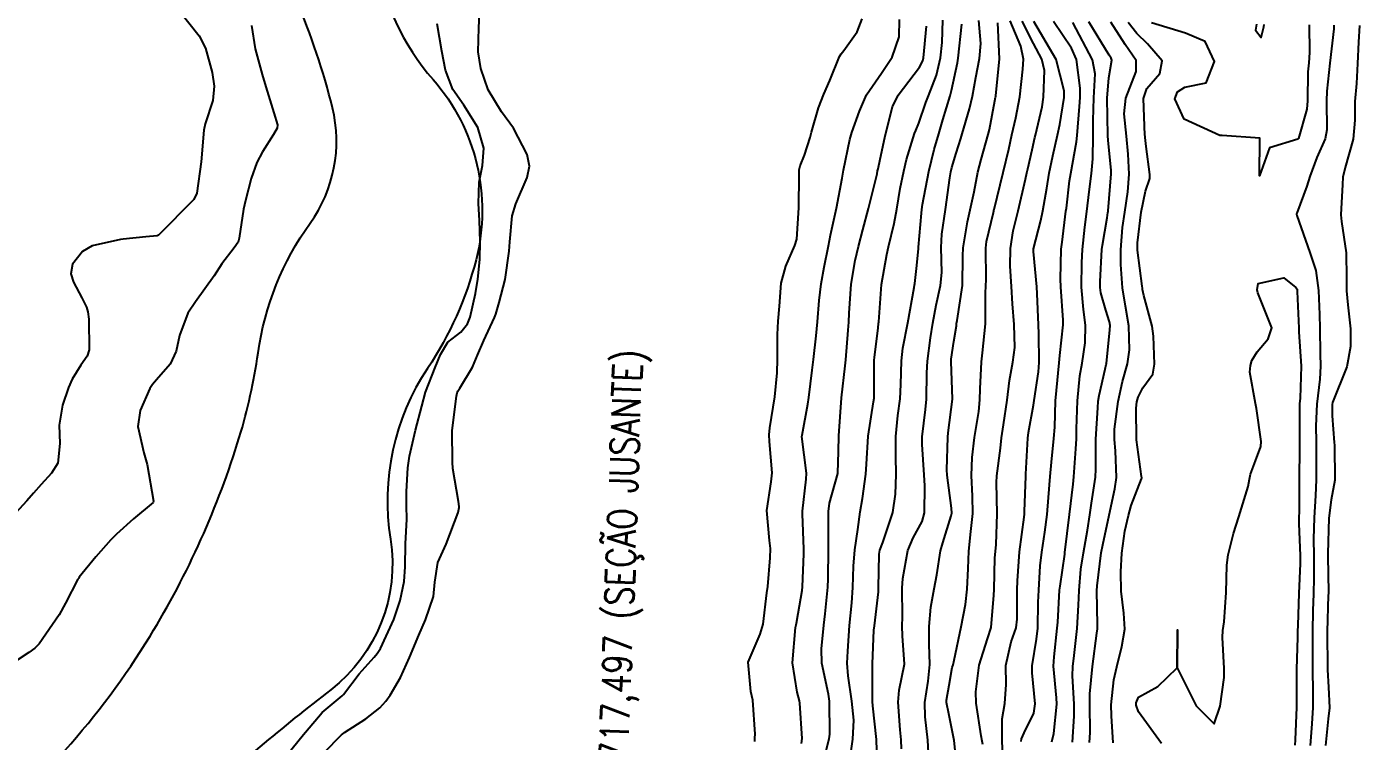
# Model space of a CAD drawing. Header units: metres. Extents: x 318500 to 325275, y 7408834 to 7428799.
# Drawn here: x 320142.1 to 320212.4, y 7412972.7 to 7413010.4 of the extents above; entities that cross this region are included whole.
import ezdxf

# ---------------------------------------------------------------- set-up
doc = ezdxf.new("R2010")
doc.units = ezdxf.units.M
doc.header["$MEASUREMENT"] = 0
for name, color, linetype in [('Curvas de Nivel 1m', 11, 'Continuous'), ('Curvas de Nivel 5m', 15, 'Continuous'), ('Hidrografia', 140, 'Continuous'), ('TEXTO', 45, 'Continuous')]:
    doc.layers.add(name, color=color, linetype=linetype)
doc.styles.add('ROMANS', font='romans', dxfattribs={"height": 0.2})

msp = doc.modelspace()

# ---------------------------------------------------------------- linework, layer by layer
at = {"layer": 'Curvas de Nivel 1m', "flags": 128}
for points, elevation in [([(320150.124, 7413011.256), (320151.2, 7413009.875), (320151.54, 7413009.235), (320151.901, 7413007.952), (320152.006, 7413007.227), (320151.92, 7413006.467), (320151.523, 7413005.234), (320151.46, 7413004.91), (320151.317, 7413003.237), (320151.093, 7413001.589), (320150.924, 7413001.242), (320149.061, 7412999.363), (320149, 7412999.332), (320148.393, 7412999.277), (320147.193, 7412999.154), (320147.058, 7412999.137), (320145.564, 7412998.801), (320145.048, 7412998.508), (320144.522, 7412997.843), (320144.447, 7412997.329), (320144.589, 7412996.89), (320145.017, 7412996.057), (320145.271, 7412995.575), (320145.345, 7412995.315), (320145.383, 7412994.936), (320145.409, 7412993.314), (320145.297, 7412992.993), (320144.968, 7412992.508), (320144.506, 7412991.778), (320144.309, 7412991.33), (320144.003, 7412990.396), (320143.825, 7412989.337), (320143.867, 7412988.384), (320143.753, 7412987.337), (320143.416, 7412986.819), (320142.883, 7412986.219), (320142.472, 7412985.758), (320142.117, 7412985.358), (320141.53, 7412984.696)], 717), ([(320153.975, 7413010.435), (320154.161, 7413009.2), (320154.53, 7413007.843), (320154.727, 7413007.194), (320155.149, 7413005.816), (320155.337, 7413005.187), (320155.318, 7413005.007), (320155.132, 7413004.68), (320154.555, 7413003.759), (320154.254, 7413003.199), (320153.952, 7413002.351), (320153.659, 7413001.204), (320153.549, 7413000.739), (320153.316, 7412999.207), (320153.26, 7412999.005), (320153.052, 7412998.699), (320152.408, 7412997.851), (320151.995, 7412997.226), (320151.016, 7412995.858), (320150.606, 7412995.246), (320150.177, 7412994.068), (320149.987, 7412993.255), (320149.674, 7412992.555), (320148.957, 7412991.738), (320148.739, 7412991.486), (320148.602, 7412991.273), (320148.095, 7412990.122), (320147.977, 7412989.28), (320148.294, 7412987.891), (320148.468, 7412987.274), (320148.804, 7412985.338), (320148.782, 7412985.271), (320147.747, 7412984.395), (320146.853, 7412983.586), (320146.558, 7412983.294), (320145.752, 7412982.39), (320144.88, 7412981.319), (320144.856, 7412981.282), (320144.818, 7412981.217), (320144.167, 7412979.962), (320143.828, 7412979.334), (320142.775, 7412977.814), (320142.541, 7412977.584), (320142.221, 7412977.355), (320141.348, 7412976.777)], 716), ([(320155.22, 7412971.182), (320156.709, 7412973.033), (320156.812, 7412973.158), (320157.687, 7412974.184), (320158.739, 7412975.066), (320158.776, 7412975.093), (320158.812, 7412975.129), (320159.651, 7412976.227), (320160.428, 7412977.113), (320160.593, 7412977.291), (320160.775, 7412977.571), (320161.468, 7412979.1), (320161.8, 7412980.1), (320162.02, 7412981.092), (320162.061, 7412981.863), (320162.079, 7412983.092), (320162.153, 7412984.381), (320162.147, 7412985.091), (320162.132, 7412985.841), (320162.209, 7412987.09), (320162.295, 7412987.703), (320162.61, 7412989.085), (320162.943, 7412990.355), (320163.149, 7412991.077), (320163.647, 7412992.393), (320163.931, 7412993.066), (320164.326, 7412993.724), (320164.998, 7412994.259), (320165.363, 7412994.688), (320165.498, 7412995.045), (320165.776, 7412996.289), (320165.907, 7412997.041), (320166.007, 7412998.079), (320166.024, 7412999.04), (320165.982, 7413000.135), (320165.931, 7413001.042), (320165.976, 7413002.167), (320166.14, 7413003.04), (320166.212, 7413003.951), (320165.896, 7413005.042), (320165.158, 7413006.234), (320164.577, 7413007.059), (320164.188, 7413008.073), (320163.997, 7413009.068), (320163.762, 7413010.521)], 716), ([(320156.895, 7412971.157), (320158.709, 7412973.003), (320158.776, 7412973.063), (320158.873, 7412973.128), (320159.994, 7412973.844), (320160.73, 7412974.44), (320161.052, 7412974.788), (320161.275, 7412975.102), (320161.815, 7412976.034), (320162.295, 7412977.087), (320162.782, 7412978.261), (320163.148, 7412979.075), (320163.57, 7412980.308), (320163.638, 7412981.068), (320163.798, 7412982.103), (320164.24, 7412983.059), (320164.867, 7412984.73), (320164.924, 7412984.995), (320164.925, 7412985.049), (320164.874, 7412985.311), (320164.591, 7412987.055), (320164.561, 7412987.4), (320164.554, 7412989.056), (320164.777, 7412990.881), (320164.819, 7412991.052), (320164.855, 7412991.147), (320164.954, 7412991.293), (320165.618, 7412992.396), (320165.877, 7412993.041), (320166.216, 7412993.814), (320166.786, 7412995.032), (320166.844, 7412995.199), (320167.018, 7412995.807), (320167.338, 7412997.025), (320167.559, 7412998.516), (320167.585, 7412999.022), (320167.711, 7413000.39), (320167.903, 7413001.018), (320168.511, 7413002.415), (320168.621, 7413003.007), (320168.509, 7413003.619), (320167.778, 7413005.02), (320167.153, 7413005.872), (320166.451, 7413007.037), (320166.064, 7413008.158), (320165.921, 7413009.043), (320165.953, 7413010.298), (320165.989, 7413011.042)], 717), ([(320180.515, 7412972.65), (320180.513, 7412972.843), (320180.52, 7412973.036), (320180.4, 7412974.845), (320180.297, 7412975.296), (320180.158, 7412976.849), (320180.785, 7412978.318), (320180.939, 7412978.838), (320181.148, 7412980.502), (320181.185, 7412980.835), (320181.322, 7412982.354), (320181.337, 7412982.833), (320181.288, 7412983.267), (320181.137, 7412984.836), (320181.377, 7412986.348), (320181.427, 7412986.832), (320181.282, 7412988.477), (320181.262, 7412988.835), (320181.298, 7412989.199), (320181.561, 7412990.831), (320181.686, 7412992.112), (320181.709, 7412992.829), (320181.703, 7412994.126), (320181.745, 7412994.829), (320181.816, 7412995.626), (320181.902, 7412996.827), (320182.138, 7412997.729), (320182.622, 7412998.817), (320182.715, 7412999.165), (320182.831, 7413000.814), (320182.852, 7413002.558), (320182.853, 7413002.814), (320182.895, 7413003.032), (320183.122, 7413003.593), (320183.43, 7413004.513), (320183.501, 7413004.806), (320183.87, 7413006.092), (320184.149, 7413006.8), (320184.454, 7413007.521), (320184.978, 7413008.792), (320185.051, 7413008.932), (320185.195, 7413009.118), (320185.895, 7413010.094), (320186.158, 7413010.776)], 718), ([(320182.967, 7412972.548), (320182.998, 7412972.807), (320182.874, 7412974.672), (320182.857, 7412974.809), (320182.747, 7412975.253), (320182.487, 7412976.814), (320182.655, 7412978.678), (320182.684, 7412978.812), (320182.702, 7412978.901), (320182.799, 7412979.406), (320183.007, 7412980.618), (320183.026, 7412980.808), (320183.093, 7412982.561), (320183.089, 7412982.808), (320183.012, 7412984.665), (320183.015, 7412984.809), (320183.214, 7412986.488), (320183.224, 7412986.807), (320182.994, 7412988.745), (320182.995, 7412988.809), (320183.299, 7412990.454), (320183.346, 7412990.806), (320183.523, 7412992.254), (320183.593, 7412992.804), (320183.741, 7412994.061), (320183.813, 7412994.802), (320183.904, 7412995.918), (320184.001, 7412996.8), (320184.171, 7412997.671), (320184.387, 7412998.797), (320184.496, 7412999.368), (320184.82, 7413000.793), (320185.106, 7413002.383), (320185.178, 7413002.789), (320185.509, 7413004.41), (320185.619, 7413004.783), (320186.022, 7413005.912), (320186.399, 7413006.772), (320187.182, 7413007.918), (320187.742, 7413008.752), (320188.126, 7413009.827), (320188.137, 7413010.746)], 719), ([(320185.493, 7412971.573), (320185.679, 7412972.775), (320185.725, 7412973.775), (320185.618, 7412974.777), (320185.422, 7412976.118), (320185.383, 7412976.781), (320185.409, 7412977.414), (320185.502, 7412978.779), (320185.614, 7412979.972), (320185.681, 7412980.777), (320185.715, 7412981.898), (320185.782, 7412982.776), (320185.931, 7412983.844), (320186.06, 7412984.772), (320186.179, 7412985.472), (320186.36, 7412986.768), (320186.389, 7412987.286), (320186.484, 7412988.767), (320186.768, 7412990.583), (320186.793, 7412990.762), (320186.802, 7412990.912), (320186.805, 7412992.763), (320186.817, 7412992.928), (320187.006, 7412994.467), (320187.036, 7412994.733), (320187.042, 7412994.76), (320187.044, 7412994.793), (320187.178, 7412996.758), (320187.462, 7412998.345), (320187.562, 7412998.752), (320187.852, 7412999.975), (320187.998, 7413000.746), (320188.178, 7413001.821), (320188.358, 7413002.741), (320188.505, 7413003.353), (320188.934, 7413004.733), (320188.989, 7413004.886), (320189.148, 7413005.275), (320189.531, 7413006.36), (320189.669, 7413006.725), (320190.086, 7413007.816), (320190.296, 7413008.719), (320190.391, 7413009.53), (320190.427, 7413010.718)], 721), ([(320186.975, 7412971.038), (320186.921, 7412972.757), (320186.737, 7412974.543), (320186.707, 7412974.76), (320186.705, 7412974.796), (320186.713, 7412976.761), (320186.788, 7412978.535), (320186.813, 7412978.76), (320187.023, 7412980.55), (320187.036, 7412980.757), (320187.061, 7412982.543), (320187.103, 7412982.756), (320187.259, 7412983.159), (320187.779, 7412984.746), (320187.931, 7412985.698), (320187.961, 7412986.744), (320187.942, 7412987.717), (320187.936, 7412988.745), (320188.045, 7412989.848), (320188.164, 7412990.742), (320188.207, 7412991.495), (320188.242, 7412992.741), (320188.318, 7412993.412), (320188.567, 7412994.737), (320188.908, 7412996.611), (320188.925, 7412996.732), (320188.938, 7412996.825), (320189.045, 7412997.759), (320189.13, 7412998.658), (320189.138, 7412998.729), (320189.291, 7413000.524), (320189.315, 7413000.728), (320189.355, 7413000.99), (320189.676, 7413002.724), (320189.959, 7413003.891), (320190.207, 7413004.719), (320190.424, 7413005.444), (320190.805, 7413006.714), (320190.881, 7413007.004), (320191.188, 7413008.466), (320191.226, 7413008.709), (320191.419, 7413010.505)], 722), ([(320188.247, 7412972.278), (320188.226, 7412972.737), (320188.177, 7412973.28), (320188.059, 7412974.74), (320188.122, 7412975.367), (320188.396, 7412976.736), (320188.288, 7412978.24), (320188.274, 7412978.738), (320188.295, 7412979.241), (320188.283, 7412980.738), (320188.303, 7412981.263), (320188.582, 7412982.734), (320188.857, 7412983.397), (320189.328, 7412984.263), (320189.454, 7412984.724), (320189.469, 7412986.147), (320189.432, 7412986.725), (320189.326, 7412988.324), (320189.336, 7412988.726), (320189.505, 7412990.164), (320189.552, 7412990.724), (320189.585, 7412992.11), (320189.615, 7412992.724), (320189.776, 7412993.944), (320189.897, 7412994.721), (320190.067, 7412995.672), (320190.298, 7412996.717), (320190.36, 7412997.397), (320190.326, 7412998.717), (320190.369, 7412999.418), (320190.565, 7413000.715), (320190.787, 7413002.393), (320190.84, 7413002.713), (320190.895, 7413002.931), (320191.125, 7413003.699), (320191.372, 7413004.471), (320191.447, 7413004.705), (320191.83, 7413006.03), (320191.976, 7413006.698), (320192.162, 7413007.677), (320192.353, 7413008.693), (320192.419, 7413009.475), (320192.312, 7413010.694)], 723), ([(320189.687, 7412971.733), (320189.631, 7412972.721), (320189.493, 7412973.958), (320189.463, 7412974.723), (320189.64, 7412975.838), (320189.733, 7412976.72), (320189.705, 7412977.797), (320189.706, 7412978.721), (320189.783, 7412979.743), (320189.964, 7412980.719), (320190.104, 7412981.444), (320190.303, 7412982.715), (320190.422, 7412983.146), (320190.868, 7412984.555), (320190.888, 7412984.71), (320190.874, 7412984.968), (320190.648, 7412986.713), (320190.634, 7412986.983), (320190.682, 7412988.712), (320190.702, 7412988.943), (320190.938, 7412990.71), (320190.852, 7412992.711), (320190.86, 7412992.833), (320190.996, 7412993.757), (320191.135, 7412994.581), (320191.146, 7412994.708), (320191.171, 7412994.867), (320191.452, 7412996.704), (320191.476, 7412998.281), (320191.487, 7412998.704), (320191.718, 7413000.063), (320191.859, 7413000.698), (320192.066, 7413001.662), (320192.268, 7413002.693), (320192.442, 7413003.368), (320192.815, 7413004.685), (320192.879, 7413004.949), (320193.167, 7413006.462), (320193.202, 7413006.647), (320193.207, 7413006.679), (320193.215, 7413006.724), (320193.406, 7413008.677), (320193.32, 7413010.577)], 724), ([(320192.522, 7412972.497), (320192.501, 7412972.683), (320192.446, 7412972.952), (320192.177, 7412974.688), (320192.161, 7412975.277), (320192.338, 7412976.686), (320192.784, 7412978.067), (320192.965, 7412978.677), (320193.11, 7412980.381), (320193.12, 7412980.675), (320193.169, 7412982.352), (320193.194, 7412982.675), (320193.227, 7412983.048), (320193.286, 7412984.674), (320193.242, 7412986.327), (320193.259, 7412986.675), (320193.455, 7412988.139), (320193.521, 7412988.671), (320193.626, 7412989.358), (320193.811, 7412990.667), (320193.938, 7412991.693), (320194.112, 7412992.663), (320194.208, 7412993.445), (320194.177, 7412994.662), (320194.098, 7412995.741), (320194.038, 7412996.665), (320193.975, 7412997.737), (320193.983, 7412998.666), (320194.135, 7412999.603), (320194.397, 7413000.66), (320194.772, 7413002.32), (320194.849, 7413002.654), (320194.9, 7413002.866), (320195.128, 7413003.87), (320195.271, 7413004.515), (320195.302, 7413004.648), (320195.663, 7413006.145), (320195.735, 7413006.644), (320195.774, 7413008.055), (320195.635, 7413008.646), (320195.202, 7413009.477), (320194.606, 7413010.659)], 726), ([(320193.609, 7412971.576), (320193.544, 7412972.667), (320193.552, 7412973.844), (320193.698, 7412974.666), (320193.755, 7412975.665), (320193.744, 7412976.665), (320194.03, 7412977.909), (320194.283, 7412978.658), (320194.347, 7412979.106), (320194.342, 7412980.657), (320194.349, 7412981.136), (320194.462, 7412982.656), (320194.713, 7412984.497), (320194.725, 7412984.652), (320194.727, 7412984.797), (320194.798, 7412986.652), (320194.801, 7412986.752), (320194.894, 7412988.651), (320194.933, 7412988.954), (320195.194, 7412990.401), (320195.233, 7412990.647), (320195.457, 7412992.161), (320195.494, 7412992.645), (320195.48, 7412994.169), (320195.473, 7412994.645), (320195.397, 7412996.275), (320195.369, 7412996.647), (320195.195, 7412998.511), (320195.207, 7412998.649), (320195.592, 7413000.135), (320195.696, 7413000.644), (320195.899, 7413001.845), (320196.035, 7413002.641), (320196.212, 7413003.551), (320196.463, 7413004.637), (320196.582, 7413005.202), (320196.811, 7413006.634), (320196.82, 7413006.987), (320196.389, 7413008.638), (320195.22, 7413010.637)], 727), ([(320194.559, 7412972.652), (320194.57, 7412972.795), (320194.717, 7412973.113), (320195.225, 7412974.153), (320195.289, 7412974.645), (320195.128, 7412976.283), (320195.133, 7412976.646), (320195.366, 7412978.062), (320195.429, 7412978.644), (320195.454, 7412979.999), (320195.474, 7412980.643), (320195.554, 7412981.928), (320195.638, 7412982.642), (320195.806, 7412983.695), (320195.913, 7412984.64), (320195.989, 7412985.533), (320196.086, 7412986.638), (320196.15, 7412987.399), (320196.279, 7412988.637), (320196.328, 7412989.244), (320196.369, 7412990.636), (320196.413, 7412991.181), (320196.562, 7412992.634), (320196.595, 7412993.025), (320196.758, 7412994.633), (320196.764, 7412994.881), (320196.64, 7412996.634), (320196.625, 7412997.045), (320196.668, 7412998.634), (320196.706, 7412998.993), (320196.914, 7413000.632), (320196.934, 7413000.789), (320197.106, 7413002.227), (320197.173, 7413002.629), (320197.469, 7413004.29), (320197.508, 7413004.624), (320197.635, 7413006.151), (320197.66, 7413006.623), (320197.669, 7413007.116), (320197.467, 7413008.626), (320197.199, 7413009.225), (320196.256, 7413010.64)], 728), ([(320196.173, 7412972.635), (320196.277, 7412973.074), (320196.432, 7412974.633), (320196.418, 7412974.961), (320196.263, 7412976.635), (320196.285, 7412977.124), (320196.457, 7412978.633), (320196.479, 7412978.949), (320196.577, 7412980.632), (320196.599, 7412980.857), (320196.849, 7412982.545), (320196.859, 7412982.621), (320197.094, 7412984.627), (320197.285, 7412986.234), (320197.332, 7412986.624), (320197.44, 7412988.104), (320197.462, 7412988.622), (320197.472, 7412989.159), (320197.515, 7412990.622), (320197.646, 7412991.944), (320197.76, 7412992.618), (320197.924, 7412993.688), (320197.944, 7412994.616), (320197.84, 7412995.439), (320197.74, 7412996.619), (320197.749, 7412997.92), (320197.786, 7412998.619), (320197.906, 7412999.79), (320198.017, 7413000.616), (320198.141, 7413001.655), (320198.268, 7413002.613), (320198.337, 7413003.397), (320198.345, 7413004.612), (320198.35, 7413005.414), (320198.384, 7413006.612), (320198.453, 7413007.881), (320198.316, 7413008.613), (320197.269, 7413010.58)], 729), ([(320198.16, 7412972.608), (320198.188, 7412973.138), (320198.175, 7412974.608), (320198.178, 7412975.179), (320198.313, 7412976.607), (320198.549, 7412978.365), (320198.575, 7412978.603), (320198.582, 7412978.814), (320198.535, 7412980.604), (320198.551, 7412980.877), (320198.772, 7412982.601), (320198.854, 7412983.026), (320199.188, 7412984.595), (320199.488, 7412985.994), (320199.575, 7412986.59), (320199.529, 7412987.983), (320199.464, 7412988.592), (320199.475, 7412989.131), (320199.67, 7412990.589), (320199.901, 7412991.651), (320200.153, 7412992.582), (320200.259, 7412993.313), (320200.223, 7412994.582), (320200.059, 7412995.623), (320199.894, 7412996.587), (320199.811, 7412997.826), (320199.81, 7412998.589), (320199.896, 7412999.769), (320200.011, 7413000.586), (320200.17, 7413001.648), (320200.237, 7413002.583), (320200.188, 7413003.647), (320200.098, 7413004.586), (320199.984, 7413005.761), (320200.066, 7413006.587), (320200.609, 7413007.996), (320200.615, 7413008.579), (320200.033, 7413009.418), (320199.281, 7413010.599)], 731), ([(320199.401, 7412972.59), (320199.314, 7412974.008), (320199.301, 7412974.592), (320199.439, 7412975.91), (320199.593, 7412976.588), (320199.86, 7412977.663), (320200.01, 7412978.582), (320199.96, 7412979.425), (320199.826, 7412980.585), (320199.808, 7412981.612), (320199.85, 7412982.585), (320200.025, 7412983.746), (320200.206, 7412984.58), (320200.349, 7412985.107), (320200.899, 7412986.521), (320200.916, 7412986.554), (320200.918, 7412986.57), (320200.901, 7412986.641), (320200.626, 7412988.575), (320200.617, 7412990.245), (320200.656, 7412990.574), (320200.713, 7412990.815), (320200.961, 7412991.32), (320201.5, 7412992.04), (320201.588, 7412992.564), (320201.522, 7412994.045), (320201.458, 7412994.566), (320201.026, 7412996.19), (320200.957, 7412996.499), (320200.945, 7412996.571), (320200.933, 7412996.67), (320200.681, 7412998.576), (320200.679, 7412998.963), (320200.879, 7413000.573), (320201.107, 7413001.681), (320201.329, 7413002.356), (320201.336, 7413002.568), (320201.135, 7413004.043), (320201.085, 7413004.517), (320201.083, 7413004.571), (320201.073, 7413004.639), (320200.993, 7413006.573), (320201.178, 7413007.108), (320201.857, 7413007.897), (320201.985, 7413008.562), (320201.209, 7413009.462), (320200.647, 7413010.014), (320200.19, 7413010.585)], 732), ([(320209.729, 7413010.462), (320209.748, 7413009.004), (320209.714, 7413008.462), (320209.674, 7413007.982), (320209.654, 7413006.463), (320209.611, 7413006.016), (320209.176, 7413004.469), (320209.14, 7413004.425), (320207.647, 7413003.973), (320207.12, 7413002.49), (320207.14, 7413004.49), (320205.142, 7413004.621), (320205.029, 7413004.634), (320203.154, 7413005.487), (320202.653, 7413006.555), (320202.794, 7413006.935), (320203.179, 7413007.174), (320204.314, 7413007.402), (320204.752, 7413008.527), (320204.261, 7413009.585), (320203.215, 7413010.031), (320201.426, 7413010.568)], 733), ([(320206.962, 7413010.494), (320206.902, 7413010.18), (320207.213, 7413009.797), (320207.343, 7413010.365), (320207.362, 7413010.489)], 733), ([(320211.036, 7413010.443), (320211.031, 7413010.256), (320210.828, 7413008.446), (320210.666, 7413006.959), (320210.656, 7413006.448), (320210.673, 7413004.921), (320210.578, 7413004.448), (320210.134, 7413003.459), (320209.768, 7413002.46), (320209.619, 7413001.955), (320209.091, 7413000.531), (320209.073, 7413000.487), (320209.071, 7413000.47), (320209.089, 7413000.404), (320209.764, 7412998.459), (320210.091, 7412997.495), (320210.235, 7412996.452), (320210.285, 7412995.187), (320210.305, 7412994.451), (320210.324, 7412993.116), (320210.341, 7412992.45), (320210.298, 7412991.775), (320210.138, 7412990.452), (320210.092, 7412989.303), (320210.099, 7412988.452), (320210.103, 7412987.261), (320210.1, 7412986.452), (320210.072, 7412985.633), (320209.993, 7412984.453), (320209.965, 7412983.352), (320209.984, 7412982.453), (320209.991, 7412981.294), (320209.967, 7412980.453), (320209.934, 7412979.576), (320209.907, 7412978.453), (320209.904, 7412977.332), (320209.905, 7412976.453), (320209.922, 7412975.283), (320209.923, 7412974.452), (320209.875, 7412973.597), (320209.795, 7412972.454)], 732), ([(320212.383, 7413010.423), (320212.331, 7413009.543), (320212.289, 7413008.424), (320212.231, 7413007.377), (320212.14, 7413006.425), (320212.145, 7413005.435), (320212.064, 7413004.426), (320211.635, 7413002.942), (320211.519, 7413002.434), (320211.499, 7413002.049), (320211.408, 7413000.435), (320211.435, 7413000.085), (320211.684, 7412998.431), (320211.711, 7412997.095), (320211.701, 7412996.43), (320211.768, 7412995.69), (320211.914, 7412994.426), (320211.921, 7412993.501), (320211.722, 7412992.429), (320210.961, 7412990.545), (320210.946, 7412990.44), (320210.951, 7412989.835), (320211.061, 7412988.438), (320211.078, 7412988.288), (320211.083, 7412986.437), (320210.89, 7412985.408), (320210.777, 7412984.442), (320210.725, 7412982.569), (320210.724, 7412982.442), (320210.751, 7412980.511), (320210.749, 7412980.441), (320210.747, 7412980.369), (320210.689, 7412978.442), (320210.711, 7412976.5), (320210.712, 7412976.441), (320210.756, 7412975.518), (320210.815, 7412974.439), (320210.734, 7412973.861), (320210.597, 7412972.442)], 731), ([(320201.954, 7412972.558), (320200.735, 7412974.225), (320200.62, 7412974.572), (320200.623, 7412974.69), (320200.746, 7412974.994), (320201.76, 7412975.554), (320202.77, 7412976.55), (320202.79, 7412978.55), (320202.77, 7412976.55), (320203.779, 7412974.534), (320204.726, 7412973.597), (320205.045, 7412974.515), (320205.249, 7412976.026), (320205.257, 7412976.513), (320205.17, 7412978.139), (320205.193, 7412978.514), (320205.26, 7412978.968), (320205.352, 7412980.512), (320205.395, 7412981.959), (320205.457, 7412982.511), (320205.74, 7412983.634), (320206.023, 7412984.503), (320206.517, 7412986.117), (320206.589, 7412986.495), (320206.643, 7412986.754), (320206.914, 7412987.456), (320207.196, 7412988.217), (320207.209, 7412988.487), (320206.956, 7412990.226), (320206.906, 7412990.491), (320206.615, 7412992.134), (320206.635, 7412992.495), (320206.718, 7412992.76), (320206.991, 7412993.22), (320207.582, 7412993.903), (320207.764, 7412994.482), (320207.037, 7412996.319), (320206.999, 7412996.491), (320207.043, 7412996.819), (320208.401, 7412997.122), (320209.041, 7412996.615), (320209.098, 7412996.527), (320209.108, 7412996.469), (320209.112, 7412996.396), (320209.187, 7412994.467), (320209.199, 7412994.275), (320209.314, 7412992.465), (320209.26, 7412990.762), (320209.232, 7412990.466), (320209.221, 7412990.201), (320209.235, 7412988.465), (320209.23, 7412988.161), (320209.212, 7412986.465), (320209.211, 7412984.792), (320209.199, 7412984.465), (320209.194, 7412984.146), (320209.257, 7412982.464), (320209.254, 7412982.053), (320209.187, 7412980.464), (320209.133, 7412978.795), (320209.128, 7412978.465), (320209.122, 7412978.138), (320209.077, 7412976.465), (320209.076, 7412976.155), (320209.076, 7412974.465), (320209.004, 7412972.747), (320208.985, 7412972.466)], 733)]:
    msp.add_lwpolyline(points, dxfattribs=dict(at, elevation=elevation))
at = {"layer": 'Curvas de Nivel 5m', "flags": 128}
for points, elevation in [([(320184.08, 7412971.412), (320184.424, 7412972.793), (320184.457, 7412973.05), (320184.44, 7412974.793), (320184.384, 7412975.155), (320184.041, 7412976.797), (320184.025, 7412977.55), (320184.145, 7412978.796), (320184.209, 7412979.386), (320184.354, 7412980.795), (320184.38, 7412981.242), (320184.384, 7412982.795), (320184.383, 7412983.267), (320184.388, 7412984.795), (320184.445, 7412985.226), (320184.879, 7412986.79), (320184.881, 7412986.81), (320184.917, 7412987.957), (320184.942, 7412988.777), (320185.072, 7412990.788), (320185.278, 7412992.483), (320185.309, 7412992.785), (320185.433, 7412994.354), (320185.466, 7412994.783), (320185.488, 7412995.256), (320185.592, 7412996.782), (320185.795, 7412998.032), (320185.966, 7412998.776), (320186.196, 7412999.65), (320186.502, 7413000.769), (320186.953, 7413002.607), (320186.983, 7413002.762), (320187.006, 7413002.867), (320187.119, 7413003.371), (320187.366, 7413004.527), (320187.412, 7413004.756), (320187.766, 7413006.146), (320188.067, 7413006.747), (320189.185, 7413008.225), (320189.36, 7413008.556), (320189.398, 7413008.728), (320189.556, 7413010.385)], 720), ([(320191.172, 7412971.181), (320191.025, 7412972.705), (320190.731, 7412974.118), (320190.609, 7412974.711), (320190.611, 7412974.842), (320190.754, 7412975.627), (320190.921, 7412976.555), (320190.958, 7412976.707), (320191.013, 7412976.947), (320191.391, 7412978.701), (320191.619, 7412979.887), (320191.706, 7412980.697), (320191.753, 7412981.779), (320191.795, 7412982.696), (320191.896, 7412983.73), (320191.995, 7412984.693), (320191.986, 7412985.591), (320191.928, 7412986.695), (320191.963, 7412987.645), (320192.092, 7412988.693), (320192.312, 7412990.058), (320192.376, 7412990.689), (320192.393, 7412991.253), (320192.451, 7412992.688), (320192.512, 7412993.162), (320192.673, 7412994.685), (320192.673, 7412996.332), (320192.687, 7412996.685), (320192.698, 7412997.022), (320192.684, 7412998.686), (320192.722, 7412999.028), (320193.088, 7413000.569), (320193.112, 7413000.657), (320193.115, 7413000.68), (320193.126, 7413000.715), (320193.599, 7413002.673), (320193.898, 7413003.899), (320194.067, 7413004.666), (320194.265, 7413005.551), (320194.481, 7413006.66), (320194.643, 7413008.117), (320194.672, 7413008.658), (320194.526, 7413009.334), (320193.975, 7413010.669)], 725), ([(320197.259, 7412972.622), (320197.352, 7412973.999), (320197.344, 7412974.621), (320197.26, 7412976.125), (320197.278, 7412976.622), (320197.352, 7412977.198), (320197.505, 7412978.619), (320197.571, 7412979.856), (320197.602, 7412980.618), (320197.703, 7412981.751), (320197.833, 7412982.615), (320198.048, 7412983.799), (320198.17, 7412984.611), (320198.254, 7412985.235), (320198.464, 7412986.607), (320198.489, 7412987.023), (320198.485, 7412988.607), (320198.595, 7412990.253), (320198.619, 7412990.605), (320198.658, 7412990.901), (320198.975, 7412992.295), (320199.034, 7412992.545), (320199.043, 7412992.599), (320199.234, 7412994.369), (320199.236, 7412994.597), (320199.202, 7412994.787), (320199.018, 7412995.405), (320198.744, 7412996.322), (320198.71, 7412996.605), (320198.713, 7412996.927), (320198.809, 7412998.604), (320198.832, 7412998.834), (320199.085, 7413000.286), (320199.127, 7413000.562), (320199.134, 7413000.599), (320199.138, 7413000.647), (320199.3, 7413002.597), (320199.295, 7413002.78), (320199.137, 7413004.387), (320199.118, 7413004.6), (320199.118, 7413004.622), (320199.081, 7413006.601), (320199.181, 7413007.676), (320199.331, 7413008.598), (320199.293, 7413008.7), (320199.194, 7413008.859), (320198.127, 7413010.616)], 730)]:
    msp.add_lwpolyline(points, dxfattribs=dict(at, elevation=elevation))
at = {"layer": 'Hidrografia'}
for points in [[(320101.297, 7413083.165, 0.01391), (320123.288, 7413060.303, 0.017687), (320144.3, 7413041.053, -0.067703), (320154.225, 7413029.948, -0.10916), (320160.504, 7413014.074, 0.140311), (320163.549, 7413007.572, -0.246708), (320165.805, 7412998.068, -0.084568), (320163.253, 7412992.342, 0.189151), (320161.291, 7412983.328, -0.274749), (320158.151, 7412975.391, 0.020579), (320150.779, 7412969.193, -0.062303), (320146.069, 7412965.862, 0.183818), (320140.87, 7412959.885, -0.214811), (320135.362, 7412954.268, -0.008118), (320122.707, 7412949.565, -0.043415), (320117.397, 7412948.193, -0.023375), (320102.682, 7412946.429, -0.063811)], [(320138.587, 7412967.101, 0.093318), (320148.616, 7412978.213, 0.063075), (320153.324, 7412988.697, 0.039142), (320154.311, 7412993.152, -0.121511), (320157.058, 7413000, 0.219562), (320158.235, 7413006.086, 0.082002), (320153.524, 7413017.08, -0.104452), (320151.561, 7413022.289, 0.196876), (320147.146, 7413029.638, 0.124602), (320144.871, 7413030.582, -0.095844), (320140.947, 7413031.953, -0.369678), (320140.162, 7413034.207, 0.240894), (320139.868, 7413037.147, 0.262312), (320136.336, 7413039.008, -0.37422), (320134.668, 7413040.38, 0.142935), (320133.295, 7413043.222, -0.005621), (320128.193, 7413049.003, 0.057907), (320124.656, 7413052.255, 0.013694), (320115.925, 7413058.232, -0.106684), (320110.232, 7413063.925, -0.043946), (320106.399, 7413071.2, 0.166092), (320101.003, 7413077.275, 0.077602)]]:
    msp.add_lwpolyline(points, format="xyb", dxfattribs=at)

# ---------------------------------------------------------------- texts
at = {"layer": 'TEXTO', "style": 'ROMANS', "width": 0.8}
msp.add_text('Fundo=717,497 (SEÇÃO JUSANTE)', height=1.5, rotation=88, dxfattribs=at).set_placement((320173.6, 7412965.403))

doc.saveas('drawing.dxf')
